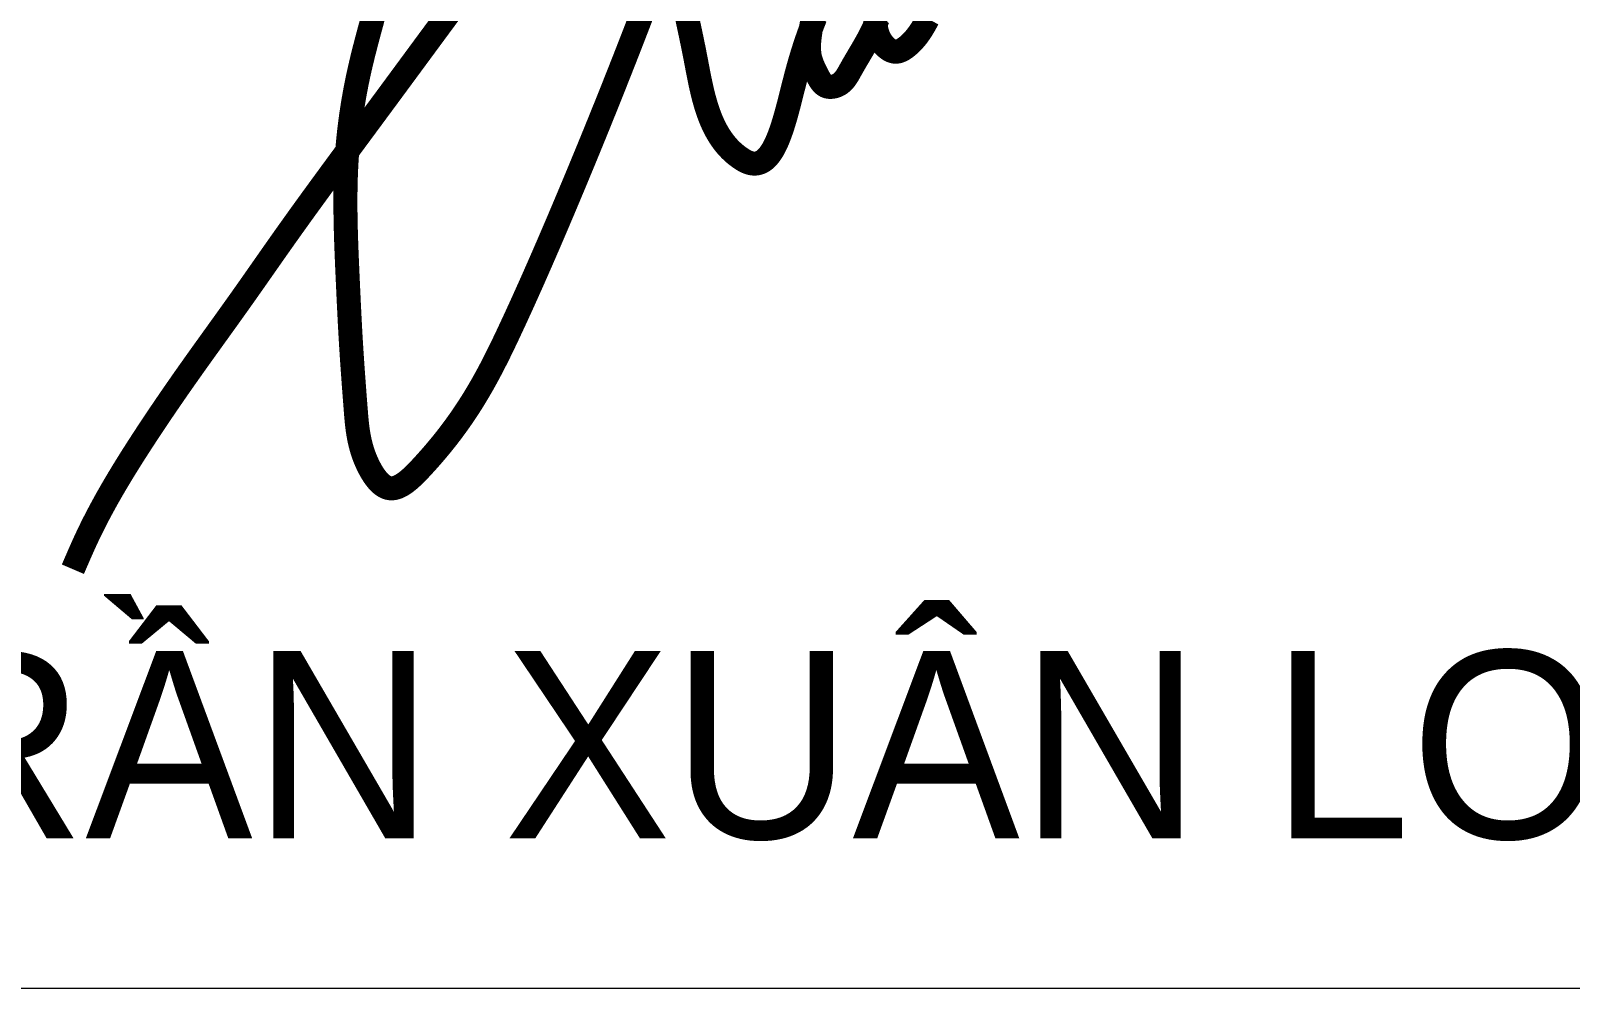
# Model space of a CAD drawing. Header units: inches. Extents: x 541671 to 837720, y 76128 to 1008472.
# Drawn here: x 822222 to 829497, y 754123 to 758651 of the extents above; entities that cross this region are included whole.
import ezdxf
from ezdxf.enums import TextEntityAlignment as Align

# ---------------------------------------------------------------- set-up
doc = ezdxf.new("R2010")
doc.units = ezdxf.units.IN
doc.header["$MEASUREMENT"] = 0
doc.layers.get('0').update_dxf_attribs({"lineweight": 18})
for name, color, linetype, lineweight in [('2110 dim 0.13', 149, 'Continuous', 13), ('ISO', 153, 'Continuous', 15), ('LC Net thay', 7, 'Continuous', 25), ('LC Text1', 3, 'Continuous', 20)]:
    doc.layers.add(name, color=color, linetype=linetype, lineweight=lineweight)
doc.layers.add('Khungten_LCDI', color=7, linetype='Continuous')
doc.styles.add('Khungten', font='VHAVAN_2.TTF', dxfattribs={"width": 0.8, "height": 5000})
doc.styles.add('Title', font='VHAVAN_2.TTF', dxfattribs={"width": 0.8})
doc.styles.add('VNAVANTH', font='VHAVANB_2.TTF', dxfattribs={"width": 0.6})

# ---------------------------------------------------------------- blocks, each defined once
blk = doc.blocks.new('chukyLong')
at = {"layer": 'ISO', "ltscale": 2, "const_width": 50}
for points in [[(-24543.72060402457, -150617.2149483431), (-24545.71554993461, -150620.9968454895), (-24547.70546679184, -150624.6806232331), (-24549.78752523471, -150628.4384466181), (-24551.87471358104, -150632.0940852369), (-24554.00916675415, -150635.7047369397), (-24556.20115189679, -150639.2693192338), (-24558.46093615174, -150642.7867496267), (-24560.79878666179, -150646.2559456259), (-24562.00019524459, -150647.9721174488), (-24563.22497056971, -150649.6758247386), (-24564.47439602999, -150651.3669321837), (-24565.74975501827, -150653.0453044725), (-24567.05233092742, -150654.7108062935), (-24568.38340715026, -150656.3633023349), (-24569.74426707965, -150658.0026572854), (-24571.13619410844, -150659.6287358332), (-24572.56047162947, -150661.2414026669), (-24574.01838303559, -150662.8405224748), (-24575.51121171965, -150664.4259599455), (-24577.04024107449, -150665.9975797673), (-24578.60675449295, -150667.5552466286), (-24580.21203536791, -150669.0988252179), (-24581.85736709217, -150670.6281802235), (-24583.25084193646, -150671.8835493504), (-24585.27211774401, -150673.6403055855), (-24587.03887067241, -150675.1080850521), (-24588.84110356672, -150676.5338002363), (-24590.67563194223, -150677.904747309), (-24592.53927131427, -150679.2082224411), (-24594.42883719816, -150680.4315218035), (-24595.38234743058, -150681.0091356246), (-24596.34114510921, -150681.5619415672), (-24597.30483217345, -150682.0883516529), (-24598.27301056273, -150682.5867779029), (-24599.24528221645, -150683.0556323387), (-24600.22124907403, -150683.4933269816), (-24601.20051307488, -150683.898273853), (-24602.18267615842, -150684.2688849742), (-24603.16734026407, -150684.6035723666), (-24604.15410733124, -150684.9007480515), (-24605.14257929934, -150685.1588240504), (-24606.13235810778, -150685.3762123846), (-24607.12304569598, -150685.5513250754), (-24608.11424400337, -150685.6825741442), (-24609.10555496933, -150685.7683716123), (-24610.0965805333, -150685.8071295012), (-24611.08818625061, -150685.7972154786), (-24612.07615437917, -150685.7376710069), (-24613.06373309496, -150685.629264567), (-24614.04908705481, -150685.473442251), (-24615.03164453149, -150685.2716057971), (-24616.01083379778, -150685.0251569438), (-24616.98608312645, -150684.7354974296), (-24617.95682079026, -150684.4040289929), (-24618.92247506199, -150684.0321533721), (-24619.88247421441, -150683.6212723056), (-24620.8362465203, -150683.1727875319), (-24621.7832202524, -150682.6881007894), (-24622.7228236835, -150682.1686138166), (-24623.65448508637, -150681.6157283517), (-24624.57763273378, -150681.0308461334), (-24625.4916948985, -150680.4153688999), (-24626.39609985329, -150679.7706983899), (-24627.29027587093, -150679.0982363415), (-24628.1736512242, -150678.3993844934), (-24629.04565418584, -150677.6755445838), (-24629.90571302865, -150676.9281183514), (-24630.75325602539, -150676.1585075343), (-24632.40850757173, -150674.5583391004), (-24634.00683500704, -150672.8862531895), (-24635.54366451346, -150671.153463709), (-24637.01442227315, -150669.3711845664), (-24638.41453446829, -150667.5506296691), (-24639.58828516493, -150665.9204525681), (-24640.98607570141, -150663.8370535122), (-24642.15580168356, -150661.9544687808), (-24643.25069883808, -150660.0557331403), (-24644.27285899054, -150658.1413238759), (-24645.22437396648, -150656.2117182729), (-24646.10733559145, -150654.2673936165), (-24646.923835691, -150652.308827192), (-24647.67596609067, -150650.3364962847), (-24648.36581861601, -150648.3508781799), (-24648.99548509258, -150646.3524501628), (-24649.56705734591, -150644.3416895188), (-24650.08262720156, -150642.3190735331), (-24650.54428648507, -150640.2850794908), (-24650.8557738106, -150638.7556866208), (-24651.31399378779, -150636.1849050062), (-24651.62528198563, -150634.1198267725), (-24651.88932602234, -150632.0455457853), (-24652.10746231008, -150629.9626575397), (-24652.28102726093, -150627.8717575311), (-24652.41135728705, -150625.7734412547), (-24652.49978880056, -150623.6683042056), (-24652.54765821358, -150621.5569418792), (-24652.55630193825, -150619.4399497704), (-24652.5270563867, -150617.3179233747), (-24652.46125797105, -150615.1914581872)], [(-24647.6577418685, -150616.7743773407), (-24649.18292931301, -150620.6746690272), (-24650.74607520215, -150624.5546043387), (-24652.34928210717, -150628.4134770092), (-24653.99465259934, -150632.2505807725), (-24655.68428924994, -150636.0652093624), (-24658.14673485535, -150641.4059518573), (-24659.20459503885, -150643.6243227883), (-24661.03636697309, -150647.3692752848), (-24662.91261121213, -150651.0938997028), (-24664.83026905646, -150654.8006177906), (-24666.78628180661, -150658.4918512961), (-24668.77759076312, -150662.1700219673), (-24670.8011372265, -150665.8375515522), (-24672.85386249726, -150669.496861799), (-24677.03461466306, -150676.8005112699), (-24681.29537766468, -150684.1003443644), (-24685.61168190631, -150691.4157350667), (-24689.95905779211, -150698.766057361), (-24694.31303572626, -150706.1706852315), (-24698.64914611293, -150713.6489926624), (-24700.80285422726, -150717.4218305832), (-24703.87944403824, -150722.9004760631), (-24707.19777767462, -150728.8752005638), (-24709.37393030722, -150732.6663514604), (-24710.4920567491, -150734.533987933), (-24711.63705374662, -150736.3757786081), (-24712.81404915375, -150738.1863086257), (-24714.02817082441, -150739.9601631257), (-24715.28454661256, -150741.6919272481), (-24716.58830437215, -150743.3761861327), (-24717.94457195711, -150745.0075249194), (-24719.35847722141, -150746.5805287481), (-24720.83514801898, -150748.0897827588), (-24721.5986229471, -150748.8188114386), (-24722.37971220378, -150749.5298720913), (-24723.17905677074, -150750.2222878594), (-24723.99729762973, -150750.8953818855), (-24724.83507576251, -150751.548477312), (-24725.6930321508, -150752.1808972813), (-24726.57180777636, -150752.7919649361), (-24727.47204362094, -150753.3810034187), (-24728.39438066626, -150753.9473358717), (-24729.72852455195, -150754.7032061744), (-24730.30782439651, -150755.0091585625), (-24731.29852505006, -150755.5030071794), (-24732.30944979301, -150755.9706848694), (-24733.33845581538, -150756.411039969), (-24734.38340030715, -150756.8229208146), (-24735.44214045832, -150757.205175743), (-24736.51253345888, -150757.5566530906), (-24737.59243649885, -150757.876201194), (-24738.67970676819, -150758.1626683899), (-24739.77220145693, -150758.4149030148), (-24740.86777775505, -150758.6317534052), (-24741.96429285254, -150758.8120678978), (-24743.05960393942, -150758.954694829), (-24744.15156820567, -150759.0584825355), (-24745.23804284128, -150759.1222793539), (-24746.31688503627, -150759.1449336206), (-24747.38595198062, -150759.1252936723), (-24748.44310086432, -150759.0622078457), (-24749.48618887739, -150758.9545244771), (-24750.5130732098, -150758.8010919032), (-24751.52161105156, -150758.6007584606), (-24752.50965959267, -150758.3523724857), (-24753.58901104359, -150758.0158113564), (-24754.41604238613, -150757.7071751873), (-24755.33260701777, -150757.3106853397), (-24756.22548345509, -150756.8671409778), (-24757.0953860517, -150756.3783711588), (-24757.94302916118, -150755.8462049402), (-24758.76912713713, -150755.272471379), (-24759.57439433315, -150754.6589995325), (-24760.35954510285, -150754.0076184579), (-24761.12529379981, -150753.3201572126), (-24761.87235477764, -150752.5984448536), (-24762.60144238992, -150751.8443104384), (-24763.31327099026, -150751.059583024), (-24764.00855493226, -150750.2460916679), (-24764.68800856952, -150749.405665427), (-24765.35234625564, -150748.5401333588), (-24766.00228234419, -150747.6513245204), (-24766.6385311888, -150746.7410679692), (-24767.87282456055, -150744.8635279569), (-24769.06094119965, -150742.9221457799), (-24770.2085959349, -150740.9315538961), (-24771.32150359506, -150738.9063847633), (-24774.13572453454, -150733.5013106456), (-24775.53671014046, -150730.7457379705), (-24777.54024375528, -150726.7453318363), (-24778.51180481796, -150724.7653577153), (-24779.46049887168, -150722.7965749307), (-24780.38427853211, -150720.8372625121), (-24781.2810964149, -150718.8856994887), (-24782.1489051357, -150716.9401648899), (-24782.98565731018, -150714.9989377452), (-24783.78930555399, -150713.0602970839), (-24784.55780248278, -150711.1225219353), (-24785.28910071221, -150709.1838913288), (-24785.98115285794, -150707.2426842938), (-24786.63191153563, -150705.2971798597), (-24787.23932936093, -150703.3456570559), (-24787.80135894949, -150701.3863949117), (-24788.31595291698, -150699.4176724565), (-24788.7173164025, -150697.7231826794), (-24789.19555823321, -150695.4455017978), (-24789.56066395104, -150693.4410829509), (-24789.87799960482, -150691.4249538656), (-24790.14918195184, -150689.3975551584), (-24790.37582774942, -150687.3593274452), (-24790.55955375488, -150685.3107113424), (-24790.70197672549, -150683.252147466), (-24790.80471341859, -150681.1840764324), (-24790.86938059147, -150679.1069388576), (-24790.89759500144, -150677.0211753579), (-24790.89097340581, -150674.9272265494), (-24790.85113256188, -150672.8255330483), (-24790.77968922696, -150670.7165354709), (-24790.67826015837, -150668.6006744333), (-24790.54846211339, -150666.4783905517), (-24790.39191184935, -150664.3501244423), (-24790.21022612354, -150662.2163167212), (-24789.77791531587, -150657.9338389089), (-24789.26446374883, -150653.6344820444), (-24788.68280548087, -150649.3217710571), (-24788.04587457046, -150644.9992308766), (-24787.36660507603, -150640.6703864322), (-24785.93278656896, -150632.0078844702), (-24784.48482242731, -150623.3624646071), (-24784.0777039799, -150620.8666226377), (-24783.11907170443, -150614.7603349769)], [(-24777.65334803317, -150614.0439709341), (-24779.27221212924, -150618.09287732), (-24780.8856874706, -150622.1833615215), (-24782.49364804416, -150626.3166568688), (-24784.09596783683, -150630.4939966923), (-24785.6925208355, -150634.7166143224), (-24787.28318102709, -150638.9857430896), (-24788.86782239852, -150643.302616324), (-24790.44631893667, -150647.6684673561), (-24792.01854462845, -150652.0845295163), (-24793.58437346078, -150656.5520361349), (-24795.14367942055, -150661.0722205422), (-24796.6963364947, -150665.6463160687), (-24798.24221867009, -150670.2755560447), (-24799.78119993366, -150674.9611738006), (-24801.3131542723, -150679.7044026667), (-24802.83795567292, -150684.5064759734), (-24804.35547812244, -150689.3686270511), (-24805.86559560775, -150694.2920892301), (-24807.36818211576, -150699.2780958407), (-24808.86311163337, -150704.3278802134), (-24810.3502581475, -150709.4426756786), (-24811.82949564506, -150714.6237155664), (-24813.30069811294, -150719.8722332075), (-24814.76373953805, -150725.189461932), (-24816.63886720548, -150732.1524098475), (-24817.66496638891, -150736.0343990064), (-24819.10447029583, -150741.5575470709), (-24820.53907018827, -150747.137511277), (-24821.97083957116, -150752.7656836165), (-24823.40185194939, -150758.4334560813), (-24826.26989971155, -150769.8533693541), (-24829.15980151401, -150781.32838703), (-24832.08814539602, -150792.7896450437), (-24833.57191687913, -150798.4935941568), (-24835.07151939685, -150804.1682793298), (-24836.5890264541, -150809.8050925546), (-24838.12651155578, -150815.3954258231), (-24839.68604820679, -150820.9306711269), (-24841.26970991205, -150826.402220458), (-24842.87957017647, -150831.8014658083), (-24844.51770250495, -150837.1197991695), (-24845.34801866349, -150839.7459338517), (-24846.18618040239, -150842.3486125335), (-24847.03244690976, -150844.926759214), (-24847.88707737372, -150847.4792978921), (-24848.75033098236, -150850.0051525668), (-24849.62246692383, -150852.5032472371), (-24850.50374438621, -150854.972505902), (-24851.39442255763, -150857.4118525604), (-24852.2947606262, -150859.8202112114), (-24853.20501778003, -150862.1965058538), (-24854.12545320725, -150864.5396604868), (-24855.05632609595, -150866.8485991092), (-24855.99789563425, -150869.1222457201), (-24856.95042101028, -150871.3595243183), (-24857.91416141214, -150873.559358903), (-24858.88937602794, -150875.7206734731), (-24859.8763240458, -150877.8423920275), (-24860.87526465383, -150879.9234385653), (-24861.88645704014, -150881.9627370854), (-24862.91016039286, -150883.9592115868), (-24863.94663390008, -150885.9117860685), (-24864.99613674994, -150887.8193845294), (-24866.05892813053, -150889.6809309685), (-24867.13526722998, -150891.4953493849), (-24868.22541323639, -150893.2615637775), (-24869.32962533789, -150894.9784981452), (-24870.44816272257, -150896.6450764871), (-24871.58128457856, -150898.2602228021), (-24872.72925009397, -150899.8228610893), (-24873.89231845692, -150901.3319153475), (-24875.07074885552, -150902.7863095758), (-24876.26480047787, -150904.1849677731), (-24877.4747325121, -150905.5268139385), (-24878.70080414632, -150906.8107720709), (-24879.94327456863, -150908.0357661692), (-24881.20240296717, -150909.2007202326), (-24882.47844853002, -150910.3045582599), (-24883.77167044533, -150911.3462042501), (-24885.08232790119, -150912.3245822022), (-24886.41068008571, -150913.2386161152), (-24887.75698618702, -150914.087229988), (-24889.12150539322, -150914.8693478197), (-24890.50449689244, -150915.5838936092), (-24891.90621987277, -150916.2297913555), (-24893.32693352235, -150916.8059650575), (-24894.76689702927, -150917.3113387144), (-24896.22636958165, -150917.744836325), (-24897.70561036762, -150918.1053818883), (-24899.20487857527, -150918.3918994032), (-24900.72443339273, -150918.6033128689), (-24902.2645340081, -150918.7385462842), (-24903.8254396095, -150918.7965236482), (-24905.40740938505, -150918.7761689597), (-24907.01070252286, -150918.6764062178), (-24908.63557821104, -150918.4961594216), (-24910.2822956377, -150918.2343525698), (-24911.95111399096, -150917.8899096616), (-24913.64229245894, -150917.4617546959), (-24915.35609022973, -150916.9488116717), (-24917.09276649147, -150916.3500045879), (-24918.85258043225, -150915.6642574436), (-24920.06986252025, -150915.1445320681), (-24922.44047305755, -150914.030885182), (-24924.26152957533, -150913.0923106677), (-24926.09343660021, -150912.0822867729), (-24927.93070017737, -150911.0082846512), (-24929.76782635202, -150909.8777754566), (-24931.59932116938, -150908.698230343), (-24933.41969067464, -150907.4771204642), (-24935.223440913, -150906.221916974), (-24936.63971818869, -150905.2062637947), (-24938.76079005458, -150903.6369976378), (-24940.4903298655, -150902.3135083751), (-24942.19396294773, -150900.9698494959), (-24943.87194647844, -150899.606257834), (-24945.52453763481, -150898.2229702235), (-24947.151993594, -150896.8202234984), (-24948.7545715332, -150895.3982544926), (-24950.33252862958, -150893.9573000401), (-24951.8861220603, -150892.4975969749), (-24953.41560900255, -150891.019382131), (-24954.92124663351, -150889.5228923422), (-24956.40329213034, -150888.0083644428), (-24957.86200267021, -150886.4760352665), (-24959.29763543031, -150884.9261416474), (-24960.71044758781, -150883.3589204194), (-24962.10069631988, -150881.7746084166), (-24963.46863880369, -150880.1734424729), (-24964.81453221642, -150878.5556594222), (-24966.13863373525, -150876.9214960987), (-24967.44120053734, -150875.2711893361), (-24968.72248979987, -150873.6049759686), (-24969.98275870003, -150871.9230928301), (-24971.22226441497, -150870.2257767545), (-24972.44126412187, -150868.5132645759), (-24973.64001499791, -150866.7857931283), (-24975.97779896611, -150863.2869197616), (-24978.23767373696, -150859.7310513265), (-24980.42169672784, -150856.1200824946), (-24982.53192535615, -150852.4559079378), (-24984.57041703929, -150848.7404223279), (-24986.53922919464, -150844.9755203369), (-24988.44041923961, -150841.1630966363), (-24990.27604459158, -150837.3050458982), (-24992.04816266795, -150833.4032627943), (-24993.75883088611, -150829.4596419964), (-24995.41010666345, -150825.4760781763), (-24997.00404741738, -150821.454466006), (-24998.54271056527, -150817.3967001571), (-25000.02815352452, -150813.3046753016), (-25001.46243371254, -150809.1802861113), (-25002.84760854671, -150805.0254272579), (-25004.18573544442, -150800.8419934133), (-25005.47887182307, -150796.6318792494), (-25006.72907510006, -150792.3969794378), (-25007.93840269277, -150788.1391886506), (-25009.10891201859, -150783.8604015594), (-25010.24266049493, -150779.5625128362), (-25011.34170553917, -150775.2474171527), (-25012.40810456871, -150770.9170091807), (-25013.44391500094, -150766.5731835921), (-25014.45119425326, -150762.2178350587), (-25015.43199974306, -150757.8528582524), (-25016.38838888773, -150753.4801478449), (-25018.23614781125, -150744.7191049137), (-25020.01093036299, -150735.9498636398), (-25021.72919588208, -150727.1875813977), (-25023.40740370768, -150718.4474155621), (-25025.06201317892, -150709.7445235075), (-25026.70948363495, -150701.0940626084), (-25028.10546677602, -150693.8505539071), (-25030.04380060078, -150684.0051074191), (-25031.74095532195, -150675.5702290015), (-25033.45462619452, -150667.1986016926), (-25035.18171336391, -150658.8822869929), (-25036.91911697553, -150650.6133464029), (-25038.66373717481, -150642.3838414232), (-25042.16222791809, -150626.0113842972), (-25045.65238675712, -150609.7014076194)], [(-25697.72173999381, -150612.811020573), (-25704.09796439542, -150636.3028798919), (-25708.50311403663, -150652.6929747032), (-25712.83343637187, -150669.0990111437), (-25714.9595276883, -150677.3111126659), (-25717.0537006445, -150685.5309258246), (-25719.11155139589, -150693.7596926963), (-25721.12867609788, -150701.9986553573), (-25723.1006709059, -150710.249055884), (-25725.95105725781, -150722.5896788159), (-25726.89174309888, -150726.7891004487), (-25728.7041376729, -150735.0802977851), (-25730.45986269333, -150743.3852396772), (-25732.15854559159, -150751.7034022033), (-25733.79981379912, -150760.0342614418), (-25735.38329474737, -150768.3772934709), (-25736.90861586777, -150776.7319743689), (-25738.37540459177, -150785.0977802144), (-25739.7832883508, -150793.4741870854), (-25741.1318945763, -150801.8606710605), (-25742.42085069971, -150810.2567082178), (-25743.64978415248, -150818.6617746358), (-25744.81832236603, -150827.0753463928), (-25745.92609277182, -150835.4968995671), (-25746.97272280127, -150843.925910237), (-25747.95783988583, -150852.3618544809), (-25748.88107145693, -150860.8042083771), (-25749.74204494602, -150869.2524480039), (-25750.54038778455, -150877.7060494396), (-25751.27572740393, -150886.1644887627), (-25752.19277116438, -150897.9325216657), (-25752.55599794929, -150903.0937962107), (-25753.10168104351, -150911.5637941698), (-25753.58676101837, -150920.0369959801), (-25754.01328235161, -150928.5131645382), (-25754.38328952094, -150936.9920627408), (-25754.69882700411, -150945.4734534845), (-25754.96193927885, -150953.9570996662), (-25755.17467082288, -150962.4427641825), (-25755.33906611393, -150970.93020993), (-25755.45716962975, -150979.4191998055), (-25755.53102584804, -150987.9094967056), (-25755.56267924655, -150996.4008635271), (-25755.55417430302, -151004.8930631666), (-25755.50755549515, -151013.3858585208), (-25755.4248673007, -151021.8790124865), (-25755.30815419738, -151030.3722879602), (-25755.15946066293, -151038.8654478387), (-25754.98083117509, -151047.3582550186), (-25754.77431021156, -151055.8504723968), (-25754.28577176843, -151072.8321893343), (-25753.71020115539, -151089.8087018247), (-25753.06395419427, -151106.7781130416), (-25752.36338670693, -151123.7385261584), (-25751.62485451519, -151140.6880443487), (-25750.78999012729, -151159.2767883506), (-25749.31746291199, -151191.4627578749), (-25748.52030902377, -151208.3765064185), (-25747.69725018062, -151225.2964250851), (-25746.84062104811, -151242.2297643218), (-25745.94275629182, -151259.1837745757), (-25744.9959905773, -151276.1657062937), (-25743.8896811463, -151294.8742544697), (-25742.92706947279, -151310.2381493464), (-25741.80418848359, -151327.3121947913), (-25740.63255935257, -151344.3778289665), (-25739.42072847279, -151361.4079289767), (-25738.17724223734, -151378.3753719265), (-25737.54629910908, -151386.8271210991), (-25736.9106470393, -151395.2530349209), (-25736.27135432713, -151403.6497230299), (-25735.62948927172, -151412.0137950644), (-25734.98612017219, -151420.3418606623), (-25734.22178556645, -151430.1781269766), (-25733.69577671191, -151436.8777076965), (-25733.02031906114, -151445.090502161), (-25732.27942700141, -151453.2799984617), (-25731.87301914303, -151457.36947901), (-25731.43654397219, -151461.4572980685), (-25730.96543191884, -151465.544843321), (-25730.4551134129, -151469.6335024512), (-25729.9010188843, -151473.7246631429), (-25729.29857876297, -151477.8197130797), (-25728.64322347884, -151481.9200399456), (-25727.93038346185, -151486.0270314241), (-25727.15548914191, -151490.142075199), (-25726.31397094897, -151494.2665589541), (-25725.40125931295, -151498.401870373), (-25724.41278466378, -151502.5493971396), (-25723.34397743138, -151506.7105269376), (-25722.1902680457, -151510.8866474506), (-25720.94708693665, -151515.0791463625), (-25719.60986453417, -151519.289411357), (-25718.90455985725, -151521.4016397864), (-25718.17403126819, -151523.5188301178), (-25717.41770757074, -151525.6411558118), (-25716.63501756863, -151527.7687903287), (-25715.82539006562, -151529.901907129), (-25714.98825386544, -151532.0406796733), (-25714.12303777183, -151534.185281422), (-25713.22917058853, -151536.3358858355), (-25712.30608111928, -151538.4926663744), (-25711.35319816784, -151540.655796499), (-25710.74237471433, -151542.0108086868), (-25709.35625524899, -151545.0000822647), (-25708.31259210256, -151547.1761713239), (-25707.23952635532, -151549.3498933373), (-25706.13761335375, -151551.5174596497), (-25705.00740844429, -151553.6750816056), (-25703.84946697341, -151555.8189705497), (-25702.66434428757, -151557.9453378266), (-25701.45259573322, -151560.0503947811), (-25700.21477665683, -151562.1303527577), (-25698.95144240485, -151564.1814231011), (-25697.66314832374, -151566.199817156), (-25696.35044975997, -151568.181746267), (-25695.01390206, -151570.1234217788), (-25693.65406057028, -151572.021055036), (-25692.27148063727, -151573.8708573833), (-25690.86671760743, -151575.6690401653), (-25689.44032682723, -151577.4118147267), (-25687.99286364311, -151579.0953924122), (-25686.52488340155, -151580.7159845664), (-25685.036941449, -151582.2698025339), (-25683.52959313192, -151583.7530576594), (-25682.00339379677, -151585.1619612875), (-25680.45889879002, -151586.492724763), (-25678.8966634581, -151587.7415594304), (-25677.3172431475, -151588.9046766344), (-25675.72119320467, -151589.9782877198), (-25674.10906897607, -151590.958604031), (-25673.29715255037, -151591.4125926915), (-25672.48142580815, -151591.8418369128), (-25671.66195816773, -151592.2458631129), (-25670.83881904739, -151592.6241977099), (-25670.01207786545, -151592.9763671218), (-25669.18180404022, -151593.3018977668), (-25668.34806699002, -151593.6003160629), (-25667.51093613313, -151593.8711484282), (-25666.67048088788, -151594.1139212809), (-25665.82677067257, -151594.3281610389), (-25665.16453942652, -151594.4755570986), (-25664.12986492343, -151594.6694064066), (-25663.27681597765, -151594.7965132097), (-25662.42080387192, -151594.8951045581), (-25661.561904399, -151594.9655689973), (-25660.70019335169, -151595.0082950725), (-25659.83574652276, -151595.023671329), (-25658.96863970498, -151595.0120863122), (-25658.09894869114, -151594.9739285674), (-25657.22674927401, -151594.9095866401), (-25656.35211724637, -151594.8194490754), (-25655.47512840102, -151594.7039044188), (-25654.59585853071, -151594.5633412155), (-25653.71438342823, -151594.398148011), (-25651.94512069787, -151593.9954257794), (-25650.1679465522, -151593.4988460867), (-25648.38346733342, -151592.9115172956), (-25646.59228938377, -151592.2365477688), (-25644.79501904549, -151591.477045869), (-25642.99226266081, -151590.6361199588), (-25641.18462657194, -151589.7168784011), (-25639.37271712114, -151588.7224295583), (-25637.55714065062, -151587.6558817934), (-25635.73850350262, -151586.5203434689), (-25633.91741201938, -151585.3189229475), (-25632.09447254312, -151584.0547285919), (-25630.27029141607, -151582.7308687649), (-25628.44547498047, -151581.3504518291), (-25626.62062957854, -151579.9165861472), (-25624.79636155253, -151578.4323800819), (-25622.97327724464, -151576.900941996), (-25621.15198299714, -151575.3253802519), (-25619.33308515223, -151573.7088032126), (-25617.51719005216, -151572.0543192407), (-25615.70490403915, -151570.3650366988), (-25613.89683345543, -151568.6440639497), (-25612.09358464325, -151566.894509356), (-25610.29576394482, -151565.1194812805), (-25606.71883225816, -151561.5054381347), (-25603.17088913332, -151557.8268014138), (-25599.65678530813, -151554.1084380193), (-25596.10696306505, -151550.2948116418), (-25592.74865561487, -151546.64807834), (-25589.35904870545, -151542.9312457475), (-25586.01200272541, -151539.2244729877), (-25582.70696959899, -151535.5275159316), (-25579.44340125042, -151531.8401304497), (-25576.22074960392, -151528.1620724127), (-25573.03846658373, -151524.4930976914), (-25569.89600411408, -151520.8329621564), (-25566.7928141192, -151517.1814216783), (-25563.72834852331, -151513.538232128), (-25560.70205925065, -151509.9031493761), (-25557.71339822545, -151506.2759292933), (-25554.76181737195, -151502.6563277504), (-25551.84676861436, -151499.0441006178), (-25548.96770387691, -151495.4390037665), (-25546.12407508385, -151491.8407930671), (-25543.3153341594, -151488.2492243903), (-25540.54093302779, -151484.6640536067), (-25537.80032361325, -151481.085036587), (-25535.09295784002, -151477.511929202), (-25532.41828763231, -151473.9444873224), (-25529.77576491438, -151470.3824668188), (-25527.16484161042, -151466.825623562), (-25524.5849696447, -151463.2737134226), (-25522.03560094142, -151459.7264922714), (-25519.51618742483, -151456.1837159789), (-25517.02618101916, -151452.645140416), (-25514.56503364863, -151449.1105214533), (-25512.13219723746, -151445.5796149615), (-25509.72712370992, -151442.0521768113), (-25507.3492649902, -151438.5279628734), (-25504.99807300255, -151435.0067290185), (-25502.67299967119, -151431.4882311173), (-25500.37349692036, -151427.9722250405), (-25498.09901667429, -151424.4584666587), (-25493.62293139334, -151417.4367164632), (-25489.24035922217, -151410.4210274964), (-25484.94691555464, -151403.4094467237), (-25480.73821578459, -151396.4000211108), (-25476.60987530585, -151389.3907976232), (-25472.55750951228, -151382.3798232265), (-25468.5767337977, -151375.3651448863), (-25464.66316355598, -151368.344809568), (-25460.81241418095, -151361.3168642372), (-25457.02010106644, -151354.2793558596), (-25453.28183960632, -151347.2303314006), (-25449.59324519441, -151340.1678378257), (-25445.94993322456, -151333.0899221007), (-25442.34751909061, -151325.994631191), (-25438.78161818641, -151318.8800120622), (-25435.2478459058, -151311.7441116798), (-25431.74181764263, -151304.5849770094), (-25428.25914879072, -151297.4006550166), (-25424.79545474393, -151290.1891926668), (-25421.3463508961, -151282.9486369258), (-25417.90745264107, -151275.6770347589), (-25414.47437537269, -151268.3724331319), (-25411.93713517261, -151262.9490616412), (-25407.60969558998, -151253.6574406481), (-25404.17516329393, -151246.2469907569), (-25400.73940980489, -151238.8026442256), (-25397.30269363512, -151231.3255069199), (-25393.86527329684, -151223.8166847059), (-25390.42740730231, -151216.2772834495), (-25386.98935416376, -151208.7084090167), (-25383.55137239343, -151201.1111672732), (-25380.11372050357, -151193.4866640852), (-25376.67665700642, -151185.8360053185), (-25369.80532923922, -151170.4606445126), (-25362.93945718976, -151154.9939317832), (-25356.08110895599, -151139.4447140577), (-25349.23235263583, -151123.8218382634), (-25342.39525632722, -151108.1341513279), (-25335.5718881281, -151092.3905001786), (-25328.7643161364, -151076.5997317428), (-25321.97460845006, -151060.7706929482), (-25315.20483316702, -151044.9122307221), (-25308.45705838521, -151029.0331919919), (-25301.73335220256, -151013.1424236851), (-25295.03578271703, -150997.2487727292), (-25288.36641802653, -150981.3610860516), (-25284.87152488908, -150973.0123536718), (-25275.11920767685, -150949.6335721873), (-25268.54176751022, -150933.7966522292), (-25261.9944667305, -150917.9759644168), (-25255.47681185648, -150902.1702028697), (-25248.98830940697, -150886.3780617076), (-25242.52846590074, -150870.5982350501), (-25236.0967878566, -150854.8294170168), (-25229.69278179335, -150839.0703017274), (-25223.31595422979, -150823.3195833013), (-25216.96581168469, -150807.5759558584), (-25210.64186067687, -150791.8381135181), (-25204.34360772511, -150776.1047504002), (-25198.07055934821, -150760.3745606242), (-25185.59810239417, -150728.9184775766), (-25173.22054196512, -150697.4594173322), (-25160.93393021142, -150665.9869328479), (-25148.73431928343, -150634.4905770809), (-25136.6177613315, -150602.959902988)], [(-25513.4221350421, -150569.7412677521), (-25565.18264336626, -150639.9532923107), (-25665.51028136293, -150776.1796807715), (-25685.95760322438, -150803.8831622107), (-25726.27340553493, -150858.4837057749), (-25746.41711649701, -150885.7946587821), (-25766.53843465986, -150913.1224012974), (-25783.67411000404, -150936.4478384976), (-25806.67156594121, -150967.8595880632), (-25826.6478986595, -150995.2941410386), (-25836.60330850268, -151009.0350071263), (-25846.53292655646, -151022.7943498014), (-25856.43378723678, -151036.5742317047), (-25866.30292495956, -151050.3767154767), (-25874.20632234092, -151061.4827254856), (-25885.93701545536, -151078.0557314589), (-25895.70795035917, -151091.9279853959), (-25905.45719200663, -151105.8156492803), (-25924.91859762504, -151133.6173373758), (-25944.37723649578, -151161.4210567142), (-25954.12301970864, -151175.3112596523), (-25963.889112804, -151189.1870682646), (-25975.2716106525, -151205.2854200207), (-25983.50884674588, -151216.8766145537), (-25993.36465518194, -151230.6888100384), (-26003.2428438003, -151244.4851331181), (-26042.83724408083, -151299.6124729076), (-26052.72071659874, -151313.4050126018), (-26062.58392249414, -151327.2119113466), (-26072.41975396627, -151341.0382077177), (-26082.41957944976, -151355.1702786009), (-26091.981642165, -151368.7685588554), (-26101.69835746244, -151382.6790101925), (-26111.36911641626, -151396.621576077), (-26120.99178634305, -151410.597538278), (-26130.56423455942, -151424.6081785647), (-26140.08432838196, -151438.6547787065), (-26149.54993512727, -151452.7386204725), (-26158.95892211193, -151466.8609856319), (-26168.30915665254, -151481.023155954), (-26176.77971970143, -151493.9689790022), (-26186.82270004937, -151509.4731259524), (-26195.97091802631, -151523.7689929791), (-26200.51276061867, -151530.937340516), (-26205.03107896618, -151538.1203539083), (-26209.52436308326, -151545.3188255358), (-26213.99110298433, -151552.5335477781), (-26218.42978868382, -151559.7653130149), (-26222.83891019615, -151567.014913626), (-26227.21695753575, -151574.2831419912), (-26231.56242071704, -151581.5707904902), (-26235.87378975443, -151588.8786515026), (-26240.14955466236, -151596.2075174083), (-26244.38820545525, -151603.5581805869), (-26248.5882321475, -151610.9314334182), (-26251.11786846503, -151615.4178135578), (-26256.86622008042, -151625.7486959599), (-26260.94069111329, -151633.1937330545), (-26264.9696844007, -151640.6635648328), (-26268.95134993292, -151648.1585806412), (-26272.88383770021, -151655.6791698263), (-26276.76529769283, -151663.2257217344), (-26280.59387990105, -151670.7986257119), (-26284.36773431513, -151678.3982711054), (-26288.08501092532, -151686.0250472613), (-26293.27956207941, -151696.9383695796), (-26295.34271541437, -151701.3614329807), (-26298.8847189203, -151709.0696669227), (-26302.3768765631, -151716.8008182077), (-26305.82630918037, -151724.5516129298), (-26309.24013760969, -151732.3187771825), (-26315.98946525485, -151747.8891186558), (-26322.68182619929, -151763.4856513784)]]:
    blk.add_lwpolyline(points, dxfattribs=at)
blk = doc.blocks.new('lcdi fix')
at = {"layer": 'Khungten_LCDI', "color": 9, "lineweight": 15}
blk.add_lwpolyline([(36750.02493607998, -7517.314232414762), (40449.99971686583, -7517.314232414762), (40449.99971686583, -5526.406876254303), (36750.02493607998, -5526.406876254303)], close=True, dxfattribs=at)
at = {"layer": '2110 dim 0.13', "xscale": 0.4096000000000001, "yscale": 0.4096000000000001, "zscale": 0.4096000000000001}
blk.add_blockref('chukyLong', (48822.23565638388, 55002.38666378234), dxfattribs=at)
at = {"color": 7, "style": 'VNAVANTH'}
blk.add_text('ks. trÇn xu©n long', height=159.9999958502171, dxfattribs=at).set_placement((38514.71856105328, -7389.565567158003), align=Align.CENTER)
at = {"color": 7, "style": 'Khungten', "width": 0.8}
for tag, p in [('REVISION', (39498.75262445211, -10746.30395446718)), ('NGAYHT', (39546.07413610816, -11609.37091637403))]:
    blk.add_attdef(tag, text='', height=199.998925739526, dxfattribs=at).set_placement(p, align=Align.CENTER)
at = {"layer": 'LC Text1', "style": 'Title', "width": 1.824645990402025}
for tag, p, p2 in [('TENBANVE1', (36912.6576448679, -8885.760238945484), (40339.14494544268, -8885.760238945484)), ('TENBANVE2', (36912.6576448679, -9562.465564332902), (40339.14494544268, -9562.465564332902))]:
    blk.add_attdef(tag, text='', height=249.9999935159641, dxfattribs=at).set_placement(p, p2, align=Align.FIT)
at = {"layer": 'LC Text1', "style": 'Title', "width": 0.7}
blk.add_attdef('SOBANVE', text='', height=249.9999935159641, dxfattribs=at).set_placement((39561.98223525286, -13896.18071823567), align=Align.CENTER)

msp = doc.modelspace()

# ---------------------------------------------------------------- block references
at = {"layer": 'LC Net thay', "xscale": 5.543999978195854, "yscale": 5.543999978195854, "zscale": 5.543999978195854}
msp.add_blockref('lcdi fix', (611524.8328397584, 795799.3944696997), dxfattribs=at)

doc.saveas('drawing.dxf')
